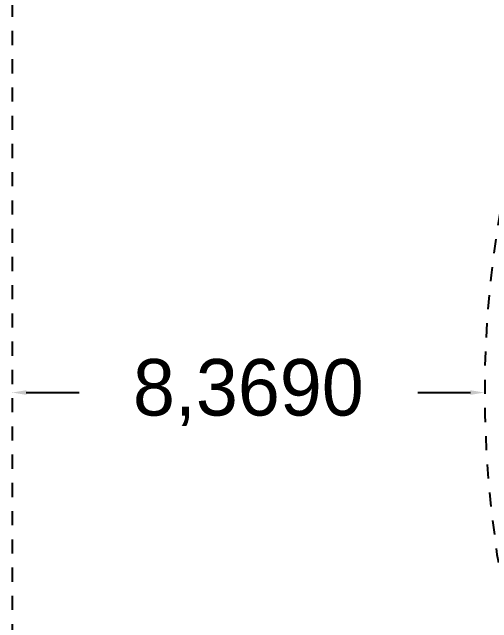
# Model space of a CAD drawing. Header units: millimetres. Extents: x 0 to 327, y -26 to 275.
# Drawn here: x 0 to 8.5, y 23.02 to 33.83 of the extents above; entities that cross this region are included whole.
import ezdxf

# ---------------------------------------------------------------- set-up
doc = ezdxf.new("R2010")
doc.units = ezdxf.units.MM
doc.linetypes.add('DASHED', pattern=[0.5, 0.25, -0.25])
for name, color, linetype in [('DIMS', 3, 'Continuous'), ('RINGS', 1, 'DASHED'), ('WAFER', 1, 'DASHED')]:
    doc.layers.add(name, color=color, linetype=linetype)
doc.dimstyles.new('EZ_DIM', dxfattribs={"dimtxt": 2.5, "dimasz": 2.5, "dimexe": 1.25, "dimexo": 0.625, "dimtad": 1, "dimdec": 4, "dimzin": 0, "dimcen": 2.5, "dimazin": 3, "dimtfac": 1, "dimtmove": 0, "dimatfit": 3})

# ---------------------------------------------------------------- blocks, each defined once
blk = doc.blocks.new('_CLOSEDFILLED')
at = {"color": 0, "linetype": 'BYBLOCK'}
blk.add_solid([(-1, 0.164), (0, 0), (-1, -0.164)], dxfattribs=at)
blk = doc.blocks.new('*D2')
for p, q in [((0, 27.099), (0, 27.099)), ((0.25, 27.099), (1.1845, 27.099)), ((7.1845, 27.099), (8.119, 27.099)), ((8.369, 27.099), (8.369, 27.099))]:
    blk.add_line(p, q)
at = {"layer": 'Defpoints'}
for p in [(0, 27.099), (0, 27.099), (8.369, 27.099)]:
    blk.add_point(p, dxfattribs=at)
at = {"layer": 'DIMS', "xscale": 0.25, "yscale": 0.25, "rotation": 180}
blk.add_blockref('_CLOSEDFILLED', (0, 27.099), dxfattribs=at)
at = {"layer": 'DIMS', "xscale": 0.25, "yscale": 0.25}
blk.add_blockref('_CLOSEDFILLED', (8.369, 27.099), dxfattribs=at)
at = {"layer": 'DIMS', "insert": (4.1845, 27.099), "char_height": 1, "attachment_point": 5}
blk.add_mtext('8,3690', dxfattribs=at)

msp = doc.modelspace()

# ---------------------------------------------------------------- linework, layer by layer
at = {"layer": 'RINGS', "linetype": 'DASHED'}
msp.add_arc((27.099, 27.099), 18.73, 60, 30, dxfattribs=at)
at = {"layer": 'WAFER'}
msp.add_lwpolyline([(0, 0), (210, 0), (210, 210), (0, 210), (0, 0)], dxfattribs=at)

# ---------------------------------------------------------------- dimensions: what is measured, and where the dimension line sits
at = {"layer": 'DIMS'}
dim = msp.add_linear_dim(base=(0, 27.099), p1=(0, 27.099), p2=(8.369, 27.099), dimstyle='EZ_DIM', dxfattribs=at)
dim.commit()
dim.dimension.update_dxf_attribs({"geometry": '*D2', "text_midpoint": (4.1845, 27.099)})

doc.saveas('drawing.dxf')
